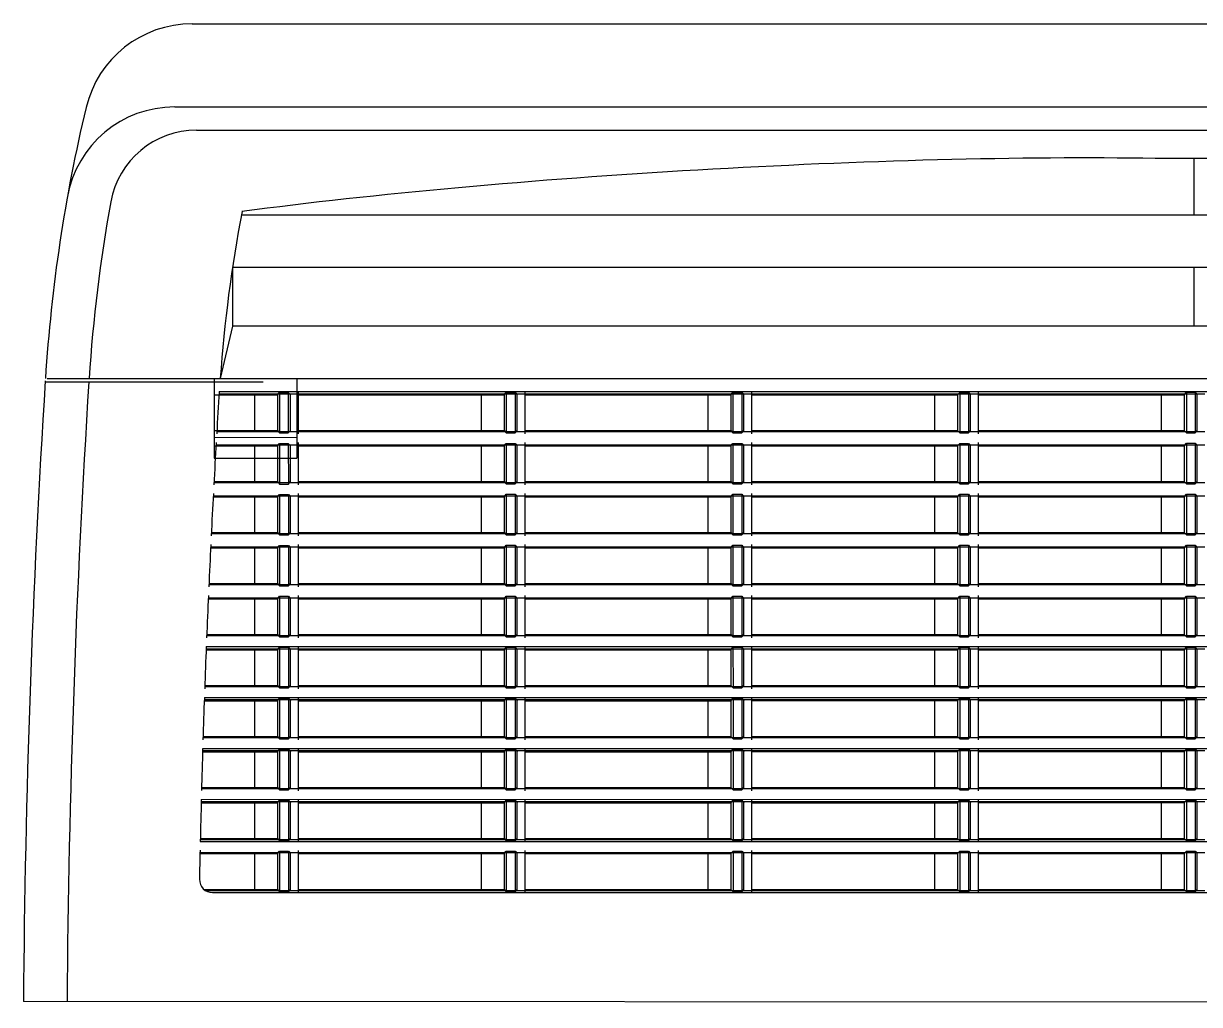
# Model space of a CAD drawing. Header units: millimetres. Extents: x 231894 to 495193, y 184583 to 303652.
# Drawn here: x 462382.1 to 462603.7, y 213641.6 to 213826.5 of the extents above; entities that cross this region are included whole.
import ezdxf

# ---------------------------------------------------------------- set-up
doc = ezdxf.new("R2010")
doc.units = ezdxf.units.MM
doc.layers.add('MEQUIP', color=2, linetype='Continuous')

# ---------------------------------------------------------------- blocks, each defined once
blk = doc.blocks.new('N2')
at = {"layer": 'MEQUIP', "color": 1, "linetype": 'Continuous'}
for p, q in [((378791.29, 402368.38), (379807.72, 402368.44)), ((378788.01, 402352.71), (379811, 402352.77)), ((378792.14, 402348.34), (379806.88, 402348.39)), ((379785.98, 402343.04), (378972.79, 402342.99)), ((378980.08, 402342.99), (378980.08, 402332.31)), ((379798.45, 402332.37), (378800.57, 402332.31)), ((379800.12, 402322.51), (378798.9, 402322.45)), ((378798.9, 402322.45), (378798.9, 402311.37)), ((378980.08, 402322.46), (378980.08, 402311.37)), ((378798.9, 402311.37), (378796.59, 402301.51)), ((379800.12, 402311.42), (378798.9, 402311.37)), ((378764.01, 402301.51), (379835.34, 402301.57)), ((378795.44, 402301.51), (378795.45, 402286.51)), ((378811.05, 402301.51), (378811.05, 402286.51)), ((378763.6, 402300.92), (378804.69, 402300.92)), ((378795.44, 402298.44), (378807.37, 402298.44)), ((378796.38, 402298.65), (378982.13, 402298.65)), ((378796.41, 402299.07), (379802.61, 402299.13)), ((378803.06, 402298.64), (378803.06, 402291.51)), ((378807.37, 402298.44), (378807.78, 402298.91)), ((378807.37, 402298.44), (378807.37, 402291.71)), ((378807.78, 402298.91), (378809.42, 402298.91)), ((378807.78, 402298.91), (378807.78, 402291.25)), ((378809.42, 402298.91), (378809.42, 402291.25)), ((378809.42, 402298.91), (378809.83, 402298.44)), ((378809.84, 402291.71), (378809.83, 402298.44)), ((378811.27, 402299.06), (378811.27, 402291.09)), ((378811.27, 402298.44), (378850.09, 402298.45)), ((378845.77, 402298.64), (378845.77, 402291.52)), ((378850.09, 402298.45), (378850.5, 402298.91)), ((378850.09, 402298.45), (378850.09, 402291.71)), ((378850.5, 402298.91), (378852.14, 402298.91)), ((378850.5, 402298.91), (378850.5, 402291.25)), ((378852.14, 402298.91), (378852.14, 402291.25)), ((378852.14, 402298.91), (378852.55, 402298.45)), ((378852.55, 402291.71), (378852.55, 402298.45)), ((378853.99, 402299.06), (378853.99, 402291.09)), ((378853.99, 402298.45), (378892.8, 402298.45)), ((378888.49, 402298.64), (378888.49, 402291.52)), ((378892.8, 402298.45), (378893.21, 402298.91)), ((378892.8, 402298.45), (378892.8, 402291.71)), ((378893.21, 402298.91), (378894.85, 402298.91)), ((378893.21, 402298.91), (378893.21, 402291.25)), ((378894.85, 402298.91), (378894.85, 402291.25)), ((378894.85, 402298.91), (378895.26, 402298.45)), ((378895.27, 402291.71), (378895.26, 402298.45)), ((378896.7, 402299.07), (378896.7, 402291.1)), ((378896.7, 402298.45), (378935.52, 402298.45)), ((378931.2, 402298.64), (378931.2, 402291.52)), ((378935.52, 402298.45), (378935.93, 402298.91)), ((378935.52, 402298.45), (378935.52, 402291.72)), ((378935.93, 402298.91), (378937.57, 402298.91)), ((378935.93, 402298.91), (378935.93, 402291.25)), ((378937.57, 402298.91), (378937.57, 402291.25)), ((378937.57, 402298.91), (378937.98, 402298.45)), ((378937.98, 402291.72), (378937.98, 402298.45)), ((378939.42, 402299.07), (378939.42, 402291.1)), ((378939.42, 402298.45), (378978.23, 402298.45)), ((378973.92, 402298.65), (378973.92, 402291.53)), ((378978.23, 402298.45), (378978.64, 402298.92)), ((378978.23, 402298.45), (378978.23, 402291.72)), ((378978.64, 402298.92), (378980.28, 402298.92)), ((378978.64, 402298.92), (378978.64, 402291.26)), ((378980.28, 402298.92), (378980.28, 402291.26)), ((378980.28, 402298.92), (378980.7, 402298.45)), ((378980.7, 402291.72), (378980.7, 402298.45)), ((378795.44, 402291.71), (378807.37, 402291.71)), ((378795.44, 402290.43), (378811.05, 402290.44)), ((378795.95, 402291.52), (378982.13, 402291.53)), ((378807.37, 402291.71), (378807.78, 402291.25)), ((378807.78, 402291.25), (378809.42, 402291.25)), ((378809.42, 402291.25), (378809.84, 402291.71)), ((378811.27, 402291.71), (378850.09, 402291.71)), ((378850.09, 402291.71), (378850.5, 402291.25)), ((378850.5, 402291.25), (378852.14, 402291.25)), ((378852.14, 402291.25), (378852.55, 402291.71)), ((378853.99, 402291.71), (378892.8, 402291.71)), ((378892.8, 402291.71), (378893.21, 402291.25)), ((378893.21, 402291.25), (378894.85, 402291.25)), ((378894.85, 402291.25), (378895.27, 402291.71)), ((378896.7, 402291.71), (378935.52, 402291.72)), ((378935.52, 402291.72), (378935.93, 402291.25)), ((378935.93, 402291.25), (378937.57, 402291.25)), ((378937.57, 402291.25), (378937.98, 402291.72)), ((378939.42, 402291.72), (378978.23, 402291.72)), ((378978.23, 402291.72), (378978.64, 402291.26)), ((378978.64, 402291.26), (378980.28, 402291.26)), ((378980.28, 402291.26), (378980.7, 402291.72)), ((378795.45, 402288.83), (378807.37, 402288.83)), ((378795.81, 402289.03), (378982.13, 402289.04)), ((378803.06, 402289.02), (378803.06, 402281.9)), ((378807.37, 402288.83), (378807.78, 402289.29)), ((378807.37, 402288.83), (378807.37, 402282.1)), ((378807.78, 402289.29), (378809.42, 402289.29)), ((378807.78, 402289.29), (378807.78, 402281.63)), ((378809.42, 402289.29), (378809.43, 402281.63)), ((378809.42, 402289.29), (378809.84, 402288.83)), ((378809.84, 402282.1), (378809.84, 402288.83)), ((378811.27, 402289.45), (378811.27, 402281.48)), ((378811.27, 402288.83), (378850.09, 402288.84)), ((378845.77, 402289.03), (378845.77, 402281.91)), ((378850.09, 402288.84), (378850.5, 402289.3)), ((378850.09, 402288.84), (378850.09, 402282.1)), ((378850.5, 402289.3), (378852.14, 402289.3)), ((378850.5, 402289.3), (378850.5, 402281.64)), ((378852.14, 402289.3), (378852.14, 402281.64)), ((378852.14, 402289.3), (378852.55, 402288.84)), ((378852.55, 402282.1), (378852.55, 402288.84)), ((378853.99, 402289.45), (378853.99, 402281.48)), ((378853.99, 402288.84), (378892.8, 402288.84)), ((378888.49, 402289.03), (378888.49, 402281.91)), ((378892.8, 402288.84), (378893.21, 402289.3)), ((378892.8, 402288.84), (378892.8, 402282.1)), ((378893.21, 402289.3), (378894.85, 402289.3)), ((378893.21, 402289.3), (378893.21, 402281.64)), ((378894.85, 402289.3), (378894.86, 402281.64)), ((378894.85, 402289.3), (378895.27, 402288.84)), ((378895.27, 402282.1), (378895.27, 402288.84)), ((378896.7, 402289.45), (378896.7, 402281.49)), ((378896.7, 402288.84), (378935.52, 402288.84)), ((378931.2, 402289.03), (378931.2, 402281.91)), ((378935.52, 402288.84), (378935.93, 402289.3)), ((378935.52, 402288.84), (378935.52, 402282.11)), ((378935.93, 402289.3), (378937.57, 402289.3)), ((378935.93, 402289.3), (378935.93, 402281.64)), ((378937.57, 402289.3), (378937.57, 402281.64)), ((378937.57, 402289.3), (378937.98, 402288.84)), ((378937.98, 402282.11), (378937.98, 402288.84)), ((378939.42, 402289.46), (378939.42, 402281.49)), ((378939.42, 402288.84), (378978.23, 402288.84)), ((378973.92, 402289.04), (378973.92, 402281.92)), ((378978.23, 402288.84), (378978.64, 402289.31)), ((378978.23, 402288.84), (378978.23, 402282.11)), ((378978.64, 402289.31), (378980.29, 402289.31)), ((378978.64, 402289.31), (378978.64, 402281.65)), ((378980.29, 402289.31), (378980.29, 402281.65)), ((378980.29, 402289.31), (378980.7, 402288.84)), ((378980.7, 402282.11), (378980.7, 402288.84)), ((378795.45, 402286.51), (378811.05, 402286.51)), ((378795.41, 402281.91), (378982.13, 402281.92)), ((378795.42, 402282.1), (378807.37, 402282.1)), ((378807.37, 402282.1), (378807.78, 402281.63)), ((378807.78, 402281.63), (378809.43, 402281.63)), ((378809.43, 402281.63), (378809.84, 402282.1)), ((378811.27, 402282.1), (378850.09, 402282.1)), ((378850.09, 402282.1), (378850.5, 402281.64)), ((378850.5, 402281.64), (378852.14, 402281.64)), ((378852.14, 402281.64), (378852.55, 402282.1)), ((378853.99, 402282.1), (378892.8, 402282.1)), ((378892.8, 402282.1), (378893.21, 402281.64)), ((378893.21, 402281.64), (378894.86, 402281.64)), ((378894.86, 402281.64), (378895.27, 402282.1)), ((378896.7, 402282.1), (378935.52, 402282.11)), ((378935.52, 402282.11), (378935.93, 402281.64)), ((378935.93, 402281.64), (378937.57, 402281.64)), ((378937.57, 402281.64), (378937.98, 402282.11)), ((378939.42, 402282.11), (378978.23, 402282.11)), ((378978.23, 402282.11), (378978.64, 402281.65)), ((378978.64, 402281.65), (378980.29, 402281.65)), ((378980.29, 402281.65), (378980.7, 402282.11)), ((378795.26, 402279.22), (378807.37, 402279.22)), ((378795.28, 402279.42), (378982.13, 402279.43)), ((378803.06, 402279.41), (378803.06, 402272.29)), ((378807.37, 402279.22), (378807.78, 402279.68)), ((378807.37, 402279.22), (378807.37, 402272.49)), ((378807.78, 402279.68), (378809.43, 402279.68)), ((378807.78, 402279.68), (378807.78, 402272.02)), ((378809.43, 402279.68), (378809.43, 402272.02)), ((378809.43, 402279.68), (378809.84, 402279.22)), ((378809.84, 402272.49), (378809.84, 402279.22)), ((378811.27, 402279.84), (378811.27, 402271.87)), ((378811.27, 402279.22), (378850.09, 402279.22)), ((378845.77, 402279.42), (378845.77, 402272.3)), ((378850.09, 402279.22), (378850.5, 402279.69)), ((378850.09, 402279.22), (378850.09, 402272.49)), ((378850.5, 402279.69), (378852.14, 402279.69)), ((378850.5, 402279.69), (378850.5, 402272.03)), ((378852.14, 402279.69), (378852.14, 402272.03)), ((378852.14, 402279.69), (378852.55, 402279.22)), ((378852.55, 402272.49), (378852.55, 402279.22)), ((378853.99, 402279.84), (378853.99, 402271.87)), ((378853.99, 402279.22), (378892.8, 402279.23)), ((378888.49, 402279.42), (378888.49, 402272.3)), ((378892.8, 402279.23), (378893.21, 402279.69)), ((378892.8, 402279.23), (378892.8, 402272.49)), ((378893.21, 402279.69), (378894.86, 402279.69)), ((378893.21, 402279.69), (378893.21, 402272.03)), ((378894.86, 402279.69), (378894.86, 402272.03)), ((378894.86, 402279.69), (378895.27, 402279.23)), ((378895.27, 402272.49), (378895.27, 402279.23)), ((378896.7, 402279.84), (378896.7, 402271.88)), ((378896.7, 402279.23), (378935.52, 402279.23)), ((378931.2, 402279.42), (378931.2, 402272.3)), ((378935.52, 402279.23), (378935.93, 402279.69)), ((378935.52, 402279.23), (378935.52, 402272.49)), ((378935.93, 402279.69), (378937.57, 402279.69)), ((378935.93, 402279.69), (378935.93, 402272.03)), ((378937.57, 402279.69), (378937.57, 402272.03)), ((378937.57, 402279.69), (378937.98, 402279.23)), ((378937.98, 402272.49), (378937.98, 402279.23)), ((378939.42, 402279.85), (378939.42, 402271.88)), ((378939.42, 402279.23), (378978.23, 402279.23)), ((378973.92, 402279.43), (378973.92, 402272.3)), ((378978.23, 402279.23), (378978.64, 402279.7)), ((378978.23, 402279.23), (378978.23, 402272.5)), ((378978.64, 402279.7), (378980.29, 402279.7)), ((378978.64, 402279.7), (378978.64, 402272.04)), ((378980.29, 402279.7), (378980.29, 402272.04)), ((378980.29, 402279.7), (378980.7, 402279.23)), ((378980.7, 402272.5), (378980.7, 402279.23)), ((378794.91, 402272.3), (378982.13, 402272.3)), ((378794.92, 402272.48), (378807.37, 402272.49)), ((378807.37, 402272.49), (378807.78, 402272.02)), ((378807.78, 402272.02), (378809.43, 402272.02)), ((378809.43, 402272.02), (378809.84, 402272.49)), ((378811.27, 402272.49), (378850.09, 402272.49)), ((378850.09, 402272.49), (378850.5, 402272.03)), ((378850.5, 402272.03), (378852.14, 402272.03)), ((378852.14, 402272.03), (378852.55, 402272.49)), ((378853.99, 402272.49), (378892.8, 402272.49)), ((378892.8, 402272.49), (378893.21, 402272.03)), ((378893.21, 402272.03), (378894.86, 402272.03)), ((378894.86, 402272.03), (378895.27, 402272.49)), ((378896.7, 402272.49), (378935.52, 402272.49)), ((378935.52, 402272.49), (378935.93, 402272.03)), ((378935.93, 402272.03), (378937.57, 402272.03)), ((378937.57, 402272.03), (378937.98, 402272.49)), ((378939.42, 402272.49), (378978.23, 402272.5)), ((378978.23, 402272.5), (378978.64, 402272.04)), ((378978.64, 402272.04), (378980.29, 402272.04)), ((378980.29, 402272.04), (378980.7, 402272.5)), ((378794.78, 402269.61), (378807.37, 402269.61)), ((378794.79, 402269.81), (378982.13, 402269.81)), ((378803.06, 402269.8), (378803.06, 402262.68)), ((378807.37, 402269.61), (378807.78, 402270.07)), ((378807.37, 402269.61), (378807.37, 402262.87)), ((378807.78, 402270.07), (378809.43, 402270.07)), ((378807.78, 402270.07), (378807.78, 402262.41)), ((378809.43, 402270.07), (378809.43, 402262.41)), ((378809.43, 402270.07), (378809.84, 402269.61)), ((378809.84, 402262.88), (378809.84, 402269.61)), ((378811.27, 402270.23), (378811.27, 402262.26)), ((378811.27, 402269.61), (378850.09, 402269.61)), ((378845.77, 402269.81), (378845.78, 402262.68)), ((378850.09, 402269.61), (378850.5, 402270.08)), ((378850.09, 402269.61), (378850.09, 402262.88)), ((378850.5, 402270.08), (378852.14, 402270.08)), ((378850.5, 402270.08), (378850.5, 402262.42)), ((378852.14, 402270.08), (378852.14, 402262.42)), ((378852.14, 402270.08), (378852.55, 402269.61)), ((378852.55, 402262.88), (378852.55, 402269.61)), ((378853.99, 402270.23), (378853.99, 402262.26)), ((378853.99, 402269.61), (378892.8, 402269.62)), ((378888.49, 402269.81), (378888.49, 402262.69)), ((378892.8, 402269.62), (378893.21, 402270.08)), ((378892.8, 402269.62), (378892.8, 402262.88)), ((378893.21, 402270.08), (378894.86, 402270.08)), ((378893.21, 402270.08), (378893.21, 402262.42)), ((378894.86, 402270.08), (378894.86, 402262.42)), ((378894.86, 402270.08), (378895.27, 402269.62)), ((378895.27, 402262.88), (378895.27, 402269.62)), ((378896.7, 402270.23), (378896.7, 402262.26)), ((378896.7, 402269.62), (378935.52, 402269.62)), ((378931.21, 402269.81), (378931.21, 402262.69)), ((378935.52, 402269.62), (378935.93, 402270.08)), ((378935.52, 402269.62), (378935.52, 402262.88)), ((378935.93, 402270.08), (378937.57, 402270.08)), ((378935.93, 402270.08), (378935.93, 402262.42)), ((378937.57, 402270.08), (378937.57, 402262.42)), ((378937.57, 402270.08), (378937.98, 402269.62)), ((378937.98, 402262.88), (378937.98, 402269.62)), ((378939.42, 402270.24), (378939.42, 402262.27)), ((378939.42, 402269.62), (378978.23, 402269.62)), ((378973.92, 402269.81), (378973.92, 402262.69)), ((378978.23, 402269.62), (378978.64, 402270.08)), ((378978.23, 402269.62), (378978.23, 402262.89)), ((378978.64, 402270.08), (378980.29, 402270.08)), ((378978.64, 402270.08), (378978.64, 402262.42)), ((378980.29, 402270.08), (378980.29, 402262.42)), ((378980.29, 402270.08), (378980.7, 402269.62)), ((378980.7, 402262.89), (378980.7, 402269.62)), ((378794.45, 402262.69), (378982.14, 402262.69)), ((378794.46, 402262.87), (378807.37, 402262.87)), ((378807.37, 402262.87), (378807.78, 402262.41)), ((378807.78, 402262.41), (378809.43, 402262.41)), ((378809.43, 402262.41), (378809.84, 402262.88)), ((378811.27, 402262.88), (378850.09, 402262.88)), ((378850.09, 402262.88), (378850.5, 402262.42)), ((378850.5, 402262.42), (378852.14, 402262.42)), ((378852.14, 402262.42), (378852.55, 402262.88)), ((378853.99, 402262.88), (378892.8, 402262.88)), ((378892.8, 402262.88), (378893.21, 402262.42)), ((378893.21, 402262.42), (378894.86, 402262.42)), ((378894.86, 402262.42), (378895.27, 402262.88)), ((378896.7, 402262.88), (378935.52, 402262.88)), ((378935.52, 402262.88), (378935.93, 402262.42)), ((378935.93, 402262.42), (378937.57, 402262.42)), ((378937.57, 402262.42), (378937.98, 402262.88)), ((378939.42, 402262.88), (378978.23, 402262.89)), ((378978.23, 402262.89), (378978.64, 402262.42)), ((378978.64, 402262.42), (378980.29, 402262.42)), ((378980.29, 402262.42), (378980.7, 402262.89)), ((378794.33, 402260), (378807.37, 402260)), ((378794.34, 402260.2), (378982.14, 402260.2)), ((378803.06, 402260.19), (378803.06, 402253.07)), ((378807.37, 402260), (378807.78, 402260.46)), ((378807.37, 402260), (378807.37, 402253.26)), ((378807.78, 402260.46), (378809.43, 402260.46)), ((378807.78, 402260.46), (378807.78, 402252.8)), ((378809.43, 402260.46), (378809.43, 402252.8)), ((378809.43, 402260.46), (378809.84, 402260)), ((378809.84, 402253.26), (378809.84, 402260)), ((378811.27, 402260.62), (378811.28, 402252.65)), ((378811.27, 402260), (378850.09, 402260)), ((378845.78, 402260.19), (378845.78, 402253.07)), ((378850.09, 402260), (378850.5, 402260.46)), ((378850.09, 402260), (378850.09, 402253.27)), ((378850.5, 402260.46), (378852.14, 402260.46)), ((378850.5, 402260.46), (378850.5, 402252.8)), ((378852.14, 402260.46), (378852.14, 402252.8)), ((378852.14, 402260.46), (378852.55, 402260)), ((378852.55, 402253.27), (378852.55, 402260)), ((378853.99, 402260.62), (378853.99, 402252.65)), ((378853.99, 402260), (378892.8, 402260.01)), ((378888.49, 402260.2), (378888.49, 402253.08)), ((378892.8, 402260.01), (378893.21, 402260.47)), ((378892.8, 402260.01), (378892.8, 402253.27)), ((378893.21, 402260.47), (378894.86, 402260.47)), ((378893.21, 402260.47), (378893.21, 402252.81)), ((378894.86, 402260.47), (378894.86, 402252.81)), ((378894.86, 402260.47), (378895.27, 402260.01)), ((378895.27, 402253.27), (378895.27, 402260.01)), ((378896.7, 402260.62), (378896.71, 402252.65)), ((378896.7, 402260.01), (378935.52, 402260.01)), ((378931.21, 402260.2), (378931.21, 402253.08)), ((378935.52, 402260.01), (378935.93, 402260.47)), ((378935.52, 402260.01), (378935.52, 402253.27)), ((378935.93, 402260.47), (378937.57, 402260.47)), ((378935.93, 402260.47), (378935.93, 402252.81)), ((378937.57, 402260.47), (378937.57, 402252.81)), ((378937.57, 402260.47), (378937.98, 402260.01)), ((378937.98, 402253.27), (378937.98, 402260.01)), ((378939.42, 402260.62), (378939.42, 402252.66)), ((378939.42, 402260.01), (378978.23, 402260.01)), ((378973.92, 402260.2), (378973.92, 402253.08)), ((378978.23, 402260.01), (378978.64, 402260.47)), ((378978.23, 402260.01), (378978.23, 402253.28)), ((378978.64, 402260.47), (378980.29, 402260.47)), ((378978.64, 402260.47), (378978.64, 402252.81)), ((378980.29, 402260.47), (378980.29, 402252.81)), ((378980.29, 402260.47), (378980.7, 402260.01)), ((378980.7, 402253.28), (378980.7, 402260.01)), ((378794.04, 402253.08), (378982.14, 402253.08)), ((378794.05, 402253.26), (378807.37, 402253.26)), ((378807.37, 402253.26), (378807.78, 402252.8)), ((378807.78, 402252.8), (378809.43, 402252.8)), ((378809.43, 402252.8), (378809.84, 402253.26)), ((378811.28, 402253.26), (378850.09, 402253.27)), ((378850.09, 402253.27), (378850.5, 402252.8)), ((378850.5, 402252.8), (378852.14, 402252.8)), ((378852.14, 402252.8), (378852.55, 402253.27)), ((378853.99, 402253.27), (378892.8, 402253.27)), ((378892.8, 402253.27), (378893.21, 402252.81)), ((378893.21, 402252.81), (378894.86, 402252.81)), ((378894.86, 402252.81), (378895.27, 402253.27)), ((378896.71, 402253.27), (378935.52, 402253.27)), ((378935.52, 402253.27), (378935.93, 402252.81)), ((378935.93, 402252.81), (378937.57, 402252.81)), ((378937.57, 402252.81), (378937.98, 402253.27)), ((378939.42, 402253.27), (378978.23, 402253.28)), ((378978.23, 402253.28), (378978.64, 402252.81)), ((378978.64, 402252.81), (378980.29, 402252.81)), ((378980.29, 402252.81), (378980.7, 402253.28)), ((378793.94, 402250.59), (378982.14, 402250.59)), ((378793.96, 402251.01), (379805.07, 402251.07)), ((378803.06, 402250.58), (378803.06, 402243.46)), ((378807.37, 402250.39), (378807.78, 402250.85)), ((378807.78, 402250.85), (378809.43, 402250.85)), ((378807.78, 402250.85), (378807.78, 402243.19)), ((378809.43, 402250.85), (378809.43, 402243.19)), ((378809.43, 402250.85), (378809.84, 402250.39)), ((378811.28, 402251.01), (378811.28, 402243.04)), ((378845.78, 402250.58), (378845.78, 402243.46)), ((378850.09, 402250.39), (378850.5, 402250.85)), ((378850.5, 402250.85), (378852.14, 402250.85)), ((378850.5, 402250.85), (378850.5, 402243.19)), ((378852.14, 402250.85), (378852.14, 402243.19)), ((378852.14, 402250.85), (378852.55, 402250.39)), ((378853.99, 402251.01), (378853.99, 402243.04)), ((378888.49, 402250.59), (378888.49, 402243.47)), ((378892.8, 402250.39), (378893.21, 402250.86)), ((378893.21, 402250.86), (378894.86, 402250.86)), ((378893.21, 402250.86), (378893.22, 402243.2)), ((378894.86, 402250.86), (378894.86, 402243.2)), ((378894.86, 402250.86), (378895.27, 402250.39)), ((378896.71, 402251.01), (378896.71, 402243.04)), ((378896.71, 402250.39), (378935.52, 402250.4)), ((378931.21, 402250.59), (378931.21, 402243.47)), ((378935.52, 402250.4), (378935.93, 402250.86)), ((378935.52, 402250.4), (378935.52, 402243.66)), ((378935.93, 402250.86), (378937.57, 402250.86)), ((378935.93, 402250.86), (378935.93, 402243.2)), ((378937.57, 402250.86), (378937.57, 402243.2)), ((378937.57, 402250.86), (378937.98, 402250.4)), ((378937.98, 402243.66), (378937.98, 402250.4)), ((378939.42, 402251.01), (378939.42, 402243.05)), ((378939.42, 402250.4), (378978.23, 402250.4)), ((378973.92, 402250.59), (378973.92, 402243.47)), ((378978.23, 402250.4), (378978.64, 402250.86)), ((378978.23, 402250.4), (378978.23, 402243.66)), ((378978.64, 402250.86), (378980.29, 402250.86)), ((378978.64, 402250.86), (378978.65, 402243.2)), ((378980.29, 402250.86), (378980.29, 402243.2)), ((378980.29, 402250.86), (378980.7, 402250.4)), ((378980.7, 402243.66), (378980.7, 402250.4)), ((378793.93, 402250.39), (378807.37, 402250.39)), ((378807.37, 402250.39), (378807.37, 402243.65)), ((378809.84, 402243.65), (378809.84, 402250.39)), ((378811.28, 402250.39), (378850.09, 402250.39)), ((378850.09, 402250.39), (378850.09, 402243.66)), ((378852.55, 402243.66), (378852.55, 402250.39)), ((378853.99, 402250.39), (378892.8, 402250.39)), ((378892.8, 402250.39), (378892.8, 402243.66)), ((378895.27, 402243.66), (378895.27, 402250.39)), ((378793.67, 402243.47), (378982.14, 402243.47)), ((378793.68, 402243.65), (378807.37, 402243.65)), ((378807.37, 402243.65), (378807.78, 402243.19)), ((378807.78, 402243.19), (378809.43, 402243.19)), ((378809.43, 402243.19), (378809.84, 402243.65)), ((378811.28, 402243.65), (378850.09, 402243.66)), ((378850.09, 402243.66), (378850.5, 402243.19)), ((378850.5, 402243.19), (378852.14, 402243.19)), ((378852.14, 402243.19), (378852.55, 402243.66)), ((378853.99, 402243.66), (378892.8, 402243.66)), ((378892.8, 402243.66), (378893.22, 402243.2)), ((378893.22, 402243.2), (378894.86, 402243.2)), ((378894.86, 402243.2), (378895.27, 402243.66)), ((378896.71, 402243.66), (378935.52, 402243.66)), ((378935.52, 402243.66), (378935.93, 402243.2)), ((378935.93, 402243.2), (378937.57, 402243.2)), ((378937.57, 402243.2), (378937.98, 402243.66)), ((378939.42, 402243.66), (378978.23, 402243.66)), ((378978.23, 402243.66), (378978.65, 402243.2)), ((378978.65, 402243.2), (378980.29, 402243.2)), ((378980.29, 402243.2), (378980.7, 402243.66)), ((378793.58, 402240.78), (378807.37, 402240.78)), ((378793.59, 402240.98), (378982.14, 402240.98)), ((378793.6, 402241.4), (379805.43, 402241.46)), ((378803.06, 402240.97), (378803.06, 402233.85)), ((378807.37, 402240.78), (378807.78, 402241.24)), ((378807.37, 402240.78), (378807.37, 402234.04)), ((378807.78, 402241.24), (378809.43, 402241.24)), ((378807.78, 402241.24), (378807.79, 402233.58)), ((378809.43, 402241.24), (378809.43, 402233.58)), ((378809.43, 402241.24), (378809.84, 402240.78)), ((378809.84, 402234.04), (378809.84, 402240.78)), ((378811.28, 402241.39), (378811.28, 402233.43)), ((378811.28, 402240.78), (378850.09, 402240.78)), ((378845.78, 402240.97), (378845.78, 402233.85)), ((378850.09, 402240.78), (378850.5, 402241.24)), ((378850.09, 402240.78), (378850.09, 402234.05)), ((378850.5, 402241.24), (378852.14, 402241.24)), ((378850.5, 402241.24), (378850.5, 402233.58)), ((378852.14, 402241.24), (378852.14, 402233.58)), ((378852.14, 402241.24), (378852.55, 402240.78)), ((378852.55, 402234.05), (378852.55, 402240.78)), ((378853.99, 402241.4), (378853.99, 402233.43)), ((378853.99, 402240.78), (378892.8, 402240.78)), ((378888.49, 402240.98), (378888.49, 402233.86)), ((378892.8, 402240.78), (378893.22, 402241.25)), ((378892.8, 402240.78), (378892.8, 402234.05)), ((378893.22, 402241.25), (378894.86, 402241.25)), ((378893.22, 402241.25), (378893.22, 402233.59)), ((378894.86, 402241.25), (378894.86, 402233.59)), ((378894.86, 402241.25), (378895.27, 402240.78)), ((378895.27, 402234.05), (378895.27, 402240.78)), ((378896.71, 402241.4), (378896.71, 402233.43)), ((378896.71, 402240.78), (378935.52, 402240.79)), ((378931.21, 402240.98), (378931.21, 402233.86)), ((378935.52, 402240.79), (378935.93, 402241.25)), ((378935.52, 402240.79), (378935.52, 402234.05)), ((378935.93, 402241.25), (378937.57, 402241.25)), ((378935.93, 402241.25), (378935.93, 402233.59)), ((378937.57, 402241.25), (378937.57, 402233.59)), ((378937.57, 402241.25), (378937.98, 402240.79)), ((378937.98, 402234.05), (378937.98, 402240.79)), ((378939.42, 402241.4), (378939.42, 402233.43)), ((378939.42, 402240.79), (378978.23, 402240.79)), ((378973.92, 402240.98), (378973.92, 402233.86)), ((378978.23, 402240.79), (378978.65, 402241.25)), ((378978.23, 402240.79), (378978.24, 402234.05)), ((378978.65, 402241.25), (378980.29, 402241.25)), ((378978.65, 402241.25), (378978.65, 402233.59)), ((378980.29, 402241.25), (378980.29, 402233.59)), ((378980.29, 402241.25), (378980.7, 402240.79)), ((378980.7, 402234.05), (378980.7, 402240.79)), ((378793.35, 402233.86), (378982.14, 402233.86)), ((378793.36, 402234.04), (378807.37, 402234.04)), ((378807.37, 402234.04), (378807.79, 402233.58)), ((378807.79, 402233.58), (378809.43, 402233.58)), ((378809.43, 402233.58), (378809.84, 402234.04)), ((378811.28, 402234.04), (378850.09, 402234.05)), ((378850.09, 402234.05), (378850.5, 402233.58)), ((378850.5, 402233.58), (378852.14, 402233.58)), ((378852.14, 402233.58), (378852.55, 402234.05)), ((378853.99, 402234.05), (378892.8, 402234.05)), ((378892.8, 402234.05), (378893.22, 402233.59)), ((378893.22, 402233.59), (378894.86, 402233.59)), ((378894.86, 402233.59), (378895.27, 402234.05)), ((378896.71, 402234.05), (378935.52, 402234.05)), ((378935.52, 402234.05), (378935.93, 402233.59)), ((378935.93, 402233.59), (378937.57, 402233.59)), ((378937.57, 402233.59), (378937.98, 402234.05)), ((378939.42, 402234.05), (378978.24, 402234.05)), ((378978.24, 402234.05), (378978.65, 402233.59)), ((378978.65, 402233.59), (378980.29, 402233.59)), ((378980.29, 402233.59), (378980.7, 402234.05)), ((378793.27, 402231.37), (378982.14, 402231.37)), ((378793.27, 402231.17), (378807.37, 402231.17)), ((378793.29, 402231.79), (379805.74, 402231.85)), ((378803.06, 402231.36), (378803.06, 402224.24)), ((378807.37, 402231.17), (378807.79, 402231.63)), ((378807.37, 402231.17), (378807.38, 402224.43)), ((378807.79, 402231.63), (378809.43, 402231.63)), ((378807.79, 402231.63), (378807.79, 402223.97)), ((378809.43, 402231.63), (378809.43, 402223.97)), ((378809.43, 402231.63), (378809.84, 402231.17)), ((378809.84, 402224.43), (378809.84, 402231.17)), ((378811.28, 402231.78), (378811.28, 402223.82)), ((378811.28, 402231.17), (378850.09, 402231.17)), ((378845.78, 402231.36), (378845.78, 402224.24)), ((378850.09, 402231.17), (378850.5, 402231.63)), ((378850.09, 402231.17), (378850.09, 402224.43)), ((378850.5, 402231.63), (378852.14, 402231.63)), ((378850.5, 402231.63), (378850.5, 402223.97)), ((378852.14, 402231.63), (378852.14, 402223.97)), ((378852.14, 402231.63), (378852.55, 402231.17)), ((378852.55, 402224.43), (378852.55, 402231.17)), ((378853.99, 402231.79), (378853.99, 402223.82)), ((378853.99, 402231.17), (378892.81, 402231.17)), ((378888.49, 402231.37), (378888.49, 402224.24)), ((378892.81, 402231.17), (378893.22, 402231.63)), ((378892.81, 402231.17), (378892.81, 402224.44)), ((378893.22, 402231.63), (378894.86, 402231.64)), ((378893.22, 402231.63), (378893.22, 402223.97)), ((378894.86, 402231.64), (378894.86, 402223.98)), ((378894.86, 402231.64), (378895.27, 402231.17)), ((378895.27, 402224.44), (378895.27, 402231.17)), ((378896.71, 402231.79), (378896.71, 402223.82)), ((378896.71, 402231.17), (378935.52, 402231.18)), ((378931.21, 402231.37), (378931.21, 402224.25)), ((378935.52, 402231.18), (378935.93, 402231.64)), ((378935.52, 402231.18), (378935.52, 402224.44)), ((378935.93, 402231.64), (378937.57, 402231.64)), ((378935.93, 402231.64), (378935.93, 402223.98)), ((378937.57, 402231.64), (378937.57, 402223.98)), ((378937.57, 402231.64), (378937.98, 402231.18)), ((378937.98, 402224.44), (378937.98, 402231.18)), ((378939.42, 402231.79), (378939.42, 402223.82)), ((378939.42, 402231.18), (378978.24, 402231.18)), ((378973.92, 402231.37), (378973.92, 402224.25)), ((378978.24, 402231.18), (378978.65, 402231.64)), ((378978.24, 402231.18), (378978.24, 402224.44)), ((378978.65, 402231.64), (378980.29, 402231.64)), ((378978.65, 402231.64), (378978.65, 402223.98)), ((378980.29, 402231.64), (378980.29, 402223.98)), ((378980.29, 402231.64), (378980.7, 402231.18)), ((378980.7, 402224.44), (378980.7, 402231.18)), ((378793.07, 402224.25), (378982.14, 402224.25)), ((378793.08, 402224.43), (378807.38, 402224.43)), ((378807.38, 402224.43), (378807.79, 402223.97)), ((378807.79, 402223.97), (378809.43, 402223.97)), ((378809.43, 402223.97), (378809.84, 402224.43)), ((378811.28, 402224.43), (378850.09, 402224.43)), ((378850.09, 402224.43), (378850.5, 402223.97)), ((378850.5, 402223.97), (378852.14, 402223.97)), ((378852.14, 402223.97), (378852.55, 402224.43)), ((378853.99, 402224.43), (378892.81, 402224.44)), ((378892.81, 402224.44), (378893.22, 402223.97)), ((378893.22, 402223.97), (378894.86, 402223.98)), ((378894.86, 402223.98), (378895.27, 402224.44)), ((378896.71, 402224.44), (378935.52, 402224.44)), ((378935.52, 402224.44), (378935.93, 402223.98)), ((378935.93, 402223.98), (378937.57, 402223.98)), ((378937.57, 402223.98), (378937.98, 402224.44)), ((378939.42, 402224.44), (378978.24, 402224.44)), ((378978.24, 402224.44), (378978.65, 402223.98)), ((378978.65, 402223.98), (378980.29, 402223.98)), ((378980.29, 402223.98), (378980.7, 402224.44)), ((378793.01, 402221.76), (378982.14, 402221.76)), ((378793.02, 402222.18), (379806.02, 402222.24)), ((378803.06, 402221.75), (378803.06, 402214.63)), ((378807.38, 402221.56), (378807.79, 402222.02)), ((378807.79, 402222.02), (378809.43, 402222.02)), ((378807.79, 402222.02), (378807.79, 402214.36)), ((378809.43, 402222.02), (378809.43, 402214.36)), ((378809.43, 402222.02), (378809.84, 402221.56)), ((378811.28, 402222.17), (378811.28, 402214.2)), ((378845.78, 402221.75), (378845.78, 402214.63)), ((378850.09, 402221.56), (378850.5, 402222.02)), ((378850.5, 402222.02), (378852.14, 402222.02)), ((378850.5, 402222.02), (378850.5, 402214.36)), ((378852.14, 402222.02), (378852.14, 402214.36)), ((378852.14, 402222.02), (378852.55, 402221.56)), ((378853.99, 402222.18), (378853.99, 402214.21)), ((378888.49, 402221.75), (378888.49, 402214.63)), ((378892.81, 402221.56), (378893.22, 402222.02)), ((378893.22, 402222.02), (378894.86, 402222.02)), ((378893.22, 402222.02), (378893.22, 402214.36)), ((378894.86, 402222.02), (378894.86, 402214.36)), ((378894.86, 402222.02), (378895.27, 402221.56)), ((378896.71, 402222.18), (378896.71, 402214.21)), ((378931.21, 402221.76), (378931.21, 402214.64)), ((378935.52, 402221.56), (378935.93, 402222.03)), ((378935.93, 402222.03), (378937.57, 402222.03)), ((378935.93, 402222.03), (378935.93, 402214.37)), ((378937.57, 402222.03), (378937.57, 402214.37)), ((378937.57, 402222.03), (378937.99, 402221.56)), ((378939.42, 402222.18), (378939.42, 402214.21)), ((378973.92, 402221.76), (378973.92, 402214.64)), ((378978.24, 402221.57), (378978.65, 402222.03)), ((378978.65, 402222.03), (378980.29, 402222.03)), ((378978.65, 402222.03), (378978.65, 402214.37)), ((378980.29, 402222.03), (378980.29, 402214.37)), ((378980.29, 402222.03), (378980.7, 402221.57)), ((378793, 402221.56), (378807.38, 402221.56)), ((378807.38, 402221.56), (378807.38, 402214.82)), ((378809.84, 402214.82), (378809.84, 402221.56)), ((378811.28, 402221.56), (378850.09, 402221.56)), ((378850.09, 402221.56), (378850.09, 402214.82)), ((378852.56, 402214.82), (378852.55, 402221.56)), ((378853.99, 402221.56), (378892.81, 402221.56)), ((378892.81, 402221.56), (378892.81, 402214.83)), ((378895.27, 402214.83), (378895.27, 402221.56)), ((378896.71, 402221.56), (378935.52, 402221.56)), ((378935.52, 402221.56), (378935.52, 402214.83)), ((378937.99, 402214.83), (378937.99, 402221.56)), ((378939.42, 402221.56), (378978.24, 402221.57)), ((378978.24, 402221.57), (378978.24, 402214.83)), ((378980.7, 402214.83), (378980.7, 402221.57)), ((378792.83, 402214.64), (378982.14, 402214.64)), ((378792.83, 402214.21), (379806.21, 402214.27)), ((378792.84, 402214.82), (378807.38, 402214.82)), ((378807.38, 402214.82), (378807.79, 402214.36)), ((378807.79, 402214.36), (378809.43, 402214.36)), ((378809.43, 402214.36), (378809.84, 402214.82)), ((378811.28, 402214.82), (378850.09, 402214.82)), ((378850.09, 402214.82), (378850.5, 402214.36)), ((378850.5, 402214.36), (378852.14, 402214.36)), ((378852.14, 402214.36), (378852.56, 402214.82)), ((378853.99, 402214.82), (378892.81, 402214.83)), ((378892.81, 402214.83), (378893.22, 402214.36)), ((378893.22, 402214.36), (378894.86, 402214.36)), ((378894.86, 402214.36), (378895.27, 402214.83)), ((378896.71, 402214.83), (378935.52, 402214.83)), ((378935.52, 402214.83), (378935.93, 402214.37)), ((378935.93, 402214.37), (378937.57, 402214.37)), ((378937.57, 402214.37), (378937.99, 402214.83)), ((378939.42, 402214.83), (378978.24, 402214.83)), ((378978.24, 402214.83), (378978.65, 402214.37)), ((378978.65, 402214.37), (378980.29, 402214.37)), ((378980.29, 402214.37), (378980.7, 402214.83)), ((378792.78, 402212.15), (378982.14, 402212.15)), ((378792.78, 402211.94), (378807.38, 402211.95)), ((378803.06, 402212.14), (378803.06, 402205.02)), ((378807.38, 402211.95), (378807.79, 402212.41)), ((378807.38, 402211.95), (378807.38, 402205.21)), ((378807.79, 402212.41), (378809.43, 402212.41)), ((378807.79, 402212.41), (378807.79, 402204.75)), ((378809.43, 402212.41), (378809.43, 402204.75)), ((378809.43, 402212.41), (378809.84, 402211.95)), ((378809.84, 402205.21), (378809.84, 402211.95)), ((378811.28, 402212.56), (378811.28, 402204.59)), ((378811.28, 402211.95), (378850.09, 402211.95)), ((378845.78, 402212.14), (378845.78, 402205.02)), ((378850.09, 402211.95), (378850.5, 402212.41)), ((378850.09, 402211.95), (378850.09, 402205.21)), ((378850.5, 402212.41), (378852.14, 402212.41)), ((378850.5, 402212.41), (378850.5, 402204.75)), ((378852.14, 402212.41), (378852.15, 402204.75)), ((378852.14, 402212.41), (378852.56, 402211.95)), ((378852.56, 402205.21), (378852.56, 402211.95)), ((378853.99, 402212.56), (378853.99, 402204.6)), ((378853.99, 402211.95), (378892.81, 402211.95)), ((378888.49, 402212.14), (378888.49, 402205.02)), ((378892.81, 402211.95), (378893.22, 402212.41)), ((378892.81, 402211.95), (378892.81, 402205.22)), ((378893.22, 402212.41), (378894.86, 402212.41)), ((378893.22, 402212.41), (378893.22, 402204.75)), ((378894.86, 402212.41), (378894.86, 402204.75)), ((378894.86, 402212.41), (378895.27, 402211.95)), ((378895.27, 402205.22), (378895.27, 402211.95)), ((378896.71, 402212.57), (378896.71, 402204.6)), ((378896.71, 402211.95), (378935.52, 402211.95)), ((378931.21, 402212.15), (378931.21, 402205.03)), ((378935.52, 402211.95), (378935.93, 402212.42)), ((378935.52, 402211.95), (378935.52, 402205.22)), ((378935.93, 402212.42), (378937.58, 402212.42)), ((378935.93, 402212.42), (378935.93, 402204.76)), ((378937.58, 402212.42), (378937.58, 402204.76)), ((378937.58, 402212.42), (378937.99, 402211.95)), ((378937.99, 402205.22), (378937.99, 402211.95)), ((378939.42, 402212.57), (378939.42, 402204.6)), ((378939.42, 402211.95), (378978.24, 402211.96)), ((378973.92, 402212.15), (378973.92, 402205.03)), ((378978.24, 402211.96), (378978.65, 402212.42)), ((378978.24, 402211.96), (378978.24, 402205.22)), ((378978.65, 402212.42), (378980.29, 402212.42)), ((378978.65, 402212.42), (378978.65, 402204.76)), ((378980.29, 402212.42), (378980.29, 402204.76)), ((378980.29, 402212.42), (378980.7, 402211.96)), ((378980.7, 402205.22), (378980.7, 402211.96)), ((378793.53, 402205.21), (378807.38, 402205.21)), ((378793.76, 402205.03), (378982.14, 402205.03)), ((378795.15, 402204.6), (379803.89, 402204.66)), ((378807.38, 402205.21), (378807.79, 402204.75)), ((378807.79, 402204.75), (378809.43, 402204.75)), ((378809.43, 402204.75), (378809.84, 402205.21)), ((378811.28, 402205.21), (378850.09, 402205.21)), ((378850.09, 402205.21), (378850.5, 402204.75)), ((378850.5, 402204.75), (378852.15, 402204.75)), ((378852.15, 402204.75), (378852.56, 402205.21)), ((378853.99, 402205.21), (378892.81, 402205.22)), ((378892.81, 402205.22), (378893.22, 402204.75)), ((378893.22, 402204.75), (378894.86, 402204.75)), ((378894.86, 402204.75), (378895.27, 402205.22)), ((378896.71, 402205.22), (378935.52, 402205.22)), ((378935.52, 402205.22), (378935.93, 402204.76)), ((378935.93, 402204.76), (378937.58, 402204.76)), ((378937.58, 402204.76), (378937.99, 402205.22)), ((378939.42, 402205.22), (378978.24, 402205.22)), ((378978.24, 402205.22), (378978.65, 402204.76)), ((378978.65, 402204.76), (378980.29, 402204.76)), ((378980.29, 402204.76), (378980.7, 402205.22)), ((379839.52, 402183.51), (378759.52, 402184.07))]:
    blk.add_line(p, q, dxfattribs=at)
for centre, major_axis, ratio, start_param, end_param in [((378791.3, 402347.85), (14.52, 14.52), 1, 0.785464, 2.121172), ((379063.47, 402282.68), (-212.42, 212.42), 1, 0.550376, 0.722681), ((378788.01, 402332.18), (-14.52, 14.52), 1, -0.785332, 0.607593), ((378792.14, 402331.91), (-11.62, 11.62), 1, -0.785332, 0.605905), ((378887.29, 402328.51), (135.05, 7.85), 0.091084, 0.88001, 2.261582), ((379063.47, 402282.68), (206.61, 206.61), 1, 2.176702, 2.29171), ((379063.47, 402282.68), (-189.18, 189.18), 1, 0.59624, 0.714959), ((380895.21, 402167.88), (27.4, 2135.58), 1, 1.521232, 1.576046), ((380895.21, 402167.88), (-4.54, 2127.54), 1, 1.506089, 1.561053), ((380895.21, 402167.88), (126, 2099.12), 1, 1.568323, 1.572118), ((380895.21, 402167.88), (137.36, 2098.41), 1, 1.578314, 1.582109), ((380895.21, 402167.88), (79.94, 2101.38), 1, 1.555548, 1.559342), ((380895.21, 402167.88), (-1486.97, 1486.97), 1, 0.736703, 0.740497), ((380895.21, 402167.88), (1486.97, 1486.97), 1, 2.312075, 2.315867), ((380895.21, 402167.88), (-1486.97, 1486.97), 1, 0.745853, 0.749645), ((380895.21, 402167.88), (-2101.75, 69.39), 1, -0.001967, 0.001824), ((380895.21, 402167.88), (59.51, 2102.06), 1, 1.568698, 1.572489), ((380895.21, 402167.88), (1486.97, 1486.97), 1, 2.330368, 2.334158), ((380895.21, 402167.88), (-2102.5, 41.08), 1, -0.001721, 0.000875), ((378795.14, 402207.07), (1.74, 1.74), 1, 2.337535, 3.927057)]:
    blk.add_ellipse(centre, major_axis=major_axis, ratio=ratio, start_param=start_param, end_param=end_param, dxfattribs=at)

msp = doc.modelspace()

# ---------------------------------------------------------------- block references
at = {"layer": 'MEQUIP', "color": 1}
msp.add_blockref('N2', (83622.55, -188541.92), dxfattribs=at)

doc.saveas('drawing.dxf')
